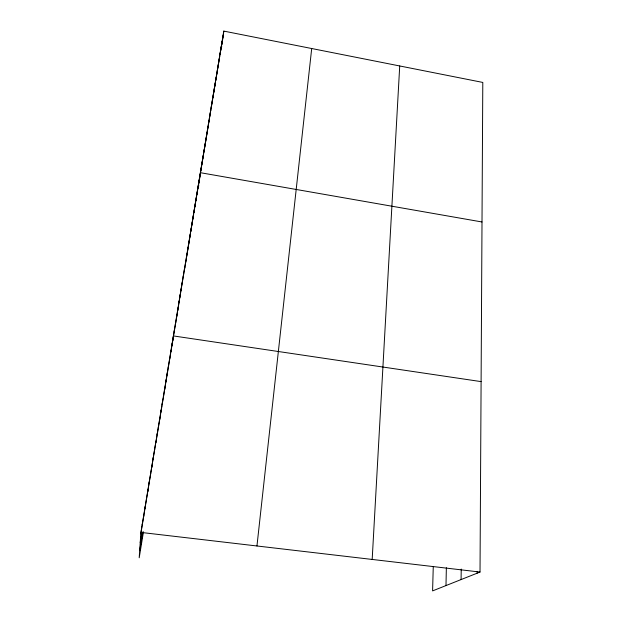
<?xml version="1.0" encoding="UTF-8"?>
<svg xmlns="http://www.w3.org/2000/svg" width="622" height="622" viewBox="0 0 622 622"><rect width="100%" height="100%" fill="white"/><g stroke="black" fill="none" stroke-linecap="round" stroke-linejoin="round"><path stroke-width="0.93" d="M433.262 566.588L432.593 590.9L480.021 572.046L482.796 82.431L223.803 31.1L140.906 532.416L139.204 557.794L143.472 531.787M477.167 573.181L477.183 571.346M461.081 579.572L461.229 569.06M445.99 585.574L446.363 567.707M372.181 559.442L399.721 65.963M142.337 523.786L142.22 525.396L155.982 441.239M143.62 516.905L143.744 515.234M145.012 508.485L145.151 506.743M146.395 500.127L146.543 498.323M147.764 491.839L147.927 489.973M149.125 483.621L149.296 481.692M150.47 475.457L150.656 473.474M151.807 467.363L152.001 465.318M153.136 459.331L153.339 457.224M154.45 451.37L154.668 449.201M157.133 434.856L157.288 433.332M158.346 427.827L158.587 425.495M159.87 417.712L159.621 420.099L160.733 413.389M161.152 409.991L160.888 412.433L161.992 405.777M162.42 402.333L162.148 404.821L163.236 398.22M163.672 394.729L163.392 397.271L164.48 390.717M256.956 545.976L311.7 48.524M164.923 387.179L164.636 389.776L165.709 383.269M166.16 379.692L165.864 382.336L169.495 360.356M167.085 374.957L167.388 372.259M168.29 367.625L168.609 364.881M169.604 359.423L169.822 357.564M170.801 352.184L171.019 350.295M171.874 345.964L172.216 343.08M172.38 344.534L172.597 342.66M172.823 340.763L173.398 335.927L481.101 381.613M174.214 331.79L174.572 328.82M175.373 324.777L175.738 321.761M176.897 314.763L176.524 317.819L177.527 311.777M178.047 307.804L177.667 310.914L178.802 304.049M179.19 300.908L178.895 303.264L184.773 267.141M179.929 297.238L180.318 294.058M181.041 290.482L181.445 287.255M182.153 283.764L182.565 280.499M183.257 277.101L183.669 273.797M185.434 263.915L185.861 260.532M186.514 257.384L186.95 253.97M187.587 250.907L188.023 247.447M188.653 244.469L189.096 240.978M189.702 238.078L190.161 234.556M191.211 228.173L190.752 231.734L193.714 213.844M191.794 225.436L192.26 221.836M192.828 219.177L193.302 215.546M194.336 209.295L193.854 212.957L203.721 153.292M194.88 206.784L195.362 203.091M195.891 200.657L196.381 196.925M196.894 194.569L197.392 190.806M197.897 188.52L198.395 184.726M198.892 182.51L199.398 178.693M198.519 186.771L198.76 184.944M199.009 183.093L199.374 180.31M199.499 179.369L200.385 172.698L482.003 221.976M200.844 170.669L201.365 166.797M201.808 164.838L202.329 160.935M202.772 159.045L203.293 155.111M203.829 152.499L204.249 149.327M204.661 147.57L205.198 143.581M205.602 141.886L206.146 137.874M206.535 136.241L207.079 132.198M207.46 130.636L208.012 126.569M208.386 125.069L208.938 120.971M209.412 118.709L209.863 115.404M210.205 114.028L210.772 109.884M211.682 104.395L203.876 152.336M212.009 103.135L212.584 98.937M212.903 97.74L213.478 93.518M213.789 92.375L214.372 88.137M214.668 87.049L215.251 82.788M216.129 77.47L215.663 80.899L217.988 66.943M216.409 76.498L217.008 72.191M217.272 71.266L217.871 66.935M218.734 61.718L218.135 66.072L219.838 55.778M218.991 60.909L219.597 56.54M220.445 51.385L219.955 54.899L222.349 40.578M220.678 50.685L221.292 46.269M221.518 45.616L222.132 41.184M221.486 47.7L221.72 45.989M221.961 44.286L222.326 41.69M222.567 39.956L223.803 31.1M139.678 550.664L142.663 532.518M140.805 533.948L142.057 526.344M155.904 442.584L157.055 435.61M157.203 434.747L159.481 420.962M169.643 359.454L170.692 353.133M170.84 352.239L176.384 318.689M184.509 269.544L190.604 232.644M211.262 107.66L215.539 81.754M222.489 39.746L223.174 35.571M140.222 542.594L142.018 531.717M140.906 532.416L480.021 572.046"/></g></svg>
